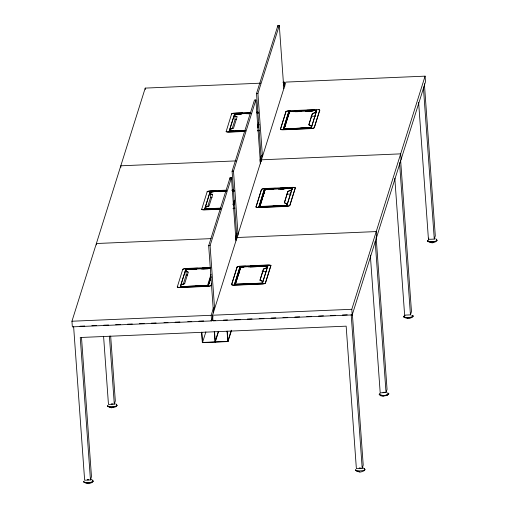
<?xml version="1.0" encoding="UTF-8"?>
<svg xmlns="http://www.w3.org/2000/svg" width="509" height="509" viewBox="0 0 509 509"><rect width="100%" height="100%" fill="white"/><g stroke="black" fill="none" stroke-linecap="round" stroke-linejoin="round"><path stroke-width="0.76" d="M180.733 286.732L207.551 285.32L207.984 285.657L210.764 276.807M220.919 208.13L205.14 208.805L205.178 209.632M207.551 285.587L211.038 274.224M229.584 131.042L229.578 131.532L229.584 131.042L245.363 130.368M235.273 284.404L240.687 267.39M265.068 189.494L259.692 206.928L265.036 189.456L292.287 188.311M262.09 283.258L262.574 281.222L259.984 280.179L263.484 269.038C264.852 267.995 268.033 268.008 267.492 266.29M284.111 128.904L289.481 111.694L316.299 110.548L316.375 111.242M284.13 128.981L310.948 127.568L311.432 125.806L308.842 124.762L312.341 113.615L315.669 112.324L316.299 110.548L315.682 112.476L312.354 113.774L308.848 124.915L309.485 125.271M286.503 205.604L286.987 203.568L284.512 202.811M213.004 316.394L211.579 320.918L72.348 326.861L71.947 321.23L145.23 88.102L260.729 83.171M73.614 326.485L84.634 480.197L90.462 479.949L91.48 476.71L81.497 337.435M103.582 336.29L108.462 404.432L114.296 404.184L115.314 400.946L110.663 336.055M211.509 283.888L211.063 285.549A2.882 0.783 -4.1 0 1 208.022 286.351L180.084 287.54A3.099 0.84 -4.1 0 1 177.285 286.993L182.769 269.293A3.099 0.84 -4.1 0 1 185.989 268.491L210.828 267.429M220.009 209.237L204.491 209.899A3.099 0.84 -4.1 0 1 201.691 209.352L207.176 191.651A3.099 0.84 -4.1 0 1 210.402 190.85L225.92 190.181M244.46 131.456L228.942 132.124A3.099 0.84 -4.1 0 1 226.142 131.57L231.627 113.876A3.099 0.84 -4.1 0 1 234.846 113.068L250.371 112.406M185.791 269.376L180.294 286.866L185.779 269.166L210.611 268.103M206.253 209.161L204.688 209.014L210.185 191.524L226.486 190.83M233.033 131.277L229.139 131.239L234.636 113.742L250.931 113.049M204.701 209.224L210.185 191.524M229.152 131.443L234.649 113.952L241.635 113.66M181.586 284.601C189.787 282.807 179.683 283.468 180.733 286.459M210.007 193.554L212.482 194.304L212.609 194.75L209.11 205.897L205.668 207.138L205.152 208.964L206.73 208.894M212.119 192.033L210.541 192.103C209.333 192.542 210.045 194.89 212.495 194.463M233.249 128.433C234.095 127.797 228.56 128.923 229.597 131.201L233.542 131.029M186.154 270.139L186.141 269.713L186.167 270.088M210.541 192.103L212.132 191.988M183.342 284.092L186.199 275.006L185.779 269.166M207.723 206.533L210.58 197.447L210.172 191.817L226.473 191.123M232.199 128.669L235.056 119.59L234.636 113.742M184.697 283.551L188.203 272.41L188.069 271.965L185.594 271.208M233.555 128.128L237.054 116.987L236.927 116.542L234.452 115.785M213.5 312.863L208.684 245.694L230.062 177.698L231.461 177.635L235.991 240.859M236.914 238.39L232.098 171.221L254.487 99.987L255.887 99.923L260.474 163.936M261.397 161.474L256.523 93.51L277.901 25.507L279.301 25.45L283.831 88.668M214.62 308.855L210.083 245.631L231.461 177.635M238.085 235.171L233.497 171.158L255.887 99.923M262.459 156.67L257.923 93.452L279.301 25.45M207.564 285.473L207.818 285.664M232.899 204.682L234.286 200.26M257.573 126.181L258.731 122.491M233.319 205.051L234.248 202.098M257.764 127.288L258.693 124.336M205.127 285.803L208.232 285.67L210.968 276.718M233.313 205.636L234.458 201.99M257.764 127.861L258.909 124.215M208.232 285.67L210.981 276.928M233.555 205.114L234.471 202.2M258.006 127.339L258.922 124.419M208.525 284.995L210.828 277.672M258.305 126.646L258.763 125.182M218.367 331.34L215.046 341.914L202.544 342.449L205.871 331.874M211.579 320.918L211.178 315.287L213.545 307.741M237.029 233.052L235.603 237.576L235.756 239.688M261.454 155.34L260.029 159.864L260.233 162.683M283.278 85.932L284.461 82.159L282.877 82.223M212.577 315.23L285.861 82.095L425.091 76.153L425.492 81.79L352.209 314.918L212.978 320.861L212.577 315.23L351.808 309.287L425.091 76.153M231.62 284.467L237.118 266.977A2.882 0.783 -4.1 0 1 240.165 266.175L268.103 264.985A3.099 0.84 -4.1 0 1 270.896 265.533L265.418 283.233A3.099 0.84 -4.1 0 1 262.192 284.035L234.255 285.231A2.882 0.783 -4.1 0 1 231.633 284.671L231.62 284.467A2.882 0.783 -4.1 0 0 234.242 285.021L262.18 283.831A3.099 0.84 -4.1 0 0 265.399 283.023L270.896 265.533M256.027 206.826L261.524 189.329A2.882 0.783 -4.1 0 1 264.572 188.534L292.51 187.344A3.099 0.84 -4.1 0 1 295.309 187.891L289.825 205.591A3.099 0.84 -4.1 0 1 286.599 206.393L258.661 207.589A2.882 0.783 -4.1 0 1 256.04 207.029L256.027 206.826A2.882 0.783 -4.1 0 0 258.648 207.379L286.586 206.19A3.099 0.84 -4.1 0 0 289.806 205.381L295.309 187.891M280.478 129.044L285.975 111.554A2.882 0.783 -4.1 0 1 289.023 110.758L316.961 109.562A3.099 0.84 -4.1 0 1 319.754 110.116L314.269 127.81A3.099 0.84 -4.1 0 1 311.05 128.618L283.112 129.808A2.882 0.783 -4.1 0 1 280.491 129.254L280.478 129.044A2.882 0.783 -4.1 0 0 283.093 129.604L311.037 128.408A3.099 0.84 -4.1 0 0 314.257 127.606L319.754 110.116M231.633 284.671L237.118 266.977M256.04 207.029L261.524 189.329M280.491 129.254L285.975 111.554M231.099 330.793L227.778 341.374L215.275 341.908L218.603 331.327M236.793 284.455L234.452 284.346L239.949 266.856L267.887 265.66L262.402 283.36L267.887 265.66M264.356 189.208L258.871 206.915L264.356 189.208L292.293 188.018L292.389 189.717M288.819 111.643L283.322 129.133L288.807 111.433L316.744 110.243L311.26 127.944L309.707 128.007M234.464 284.55L239.968 267.06L267.906 265.87M283.36 205.623L286.516 205.49L259.685 206.476L259.323 206.851L265.024 189.488M259.488 206.845L264.877 189.717M240.394 268.039L235.266 284.626L235.279 284.105L234.91 284.506L240.617 267.142M243.843 267.25L240.623 267.117M284.079 129.159L289.494 111.853L283.767 129.089L289.481 111.878M238.842 273.594L239.529 271.392M260.723 203.988L261.868 200.323M263.248 195.933L264.4 192.275M285.167 126.219L285.854 124.024M201.609 332.352L202.347 342.659L228 341.564L231.563 330.233M287.897 191.384L284.404 202.684L287.897 191.384C289.265 190.334 292.446 190.347 291.899 188.629M261.823 281.153L259.997 280.338L263.484 269.038M262.619 281.318L262.103 283.144L235.273 284.137M263.497 269.197L266.824 267.899L267.441 265.972M286.516 205.49L287.025 203.664M287.909 191.537L291.237 190.245L291.854 188.311M311.476 125.901C311.234 129.184 310.725 127.085 307.805 127.861M282.934 205.884L286.815 205.719L292.293 188.018M311.26 127.944L316.744 110.243M286.815 205.719L292.312 188.228L289.207 188.355M424.391 83.743L435.297 235.864L434.279 239.103L428.444 239.351L428.852 238.059M90.462 479.949L80.25 337.505L346.158 326.161L356.37 468.604L362.198 468.356L363.216 465.118L352.368 313.786M370.329 255.136L380.198 392.833L386.032 392.585L387.05 389.347L376.145 237.219M394.812 178.22L404.63 315.122L410.458 314.874L411.476 311.635L400.628 160.303M259.323 206.851L259.692 206.45M428.387 240.153L427.49 240.833L427.643 241.272C430.544 242.405 434.533 242.322 437.053 240.413L436.55 239.79M380.14 393.629L379.243 394.316L379.396 394.755C382.297 395.881 386.286 395.805 388.806 393.896L387.355 392.973M315.828 111.897L316.248 111.649L315.809 111.942M291.364 189.704L291.797 189.418M363.604 470.564L364.978 469.661L364.113 468.859A4.81 1.298 -4.1 0 1 363.604 470.564L357.458 471.124L355.568 470.526L355.836 469.616A4.81 1.298 -4.1 0 0 355.568 470.526L358.979 471.213C359.195 473.3 362.783 471.137 363.91 470.882L363.719 470.507M240.668 267.435L235.075 284.499L235.292 284.264M435.99 241.635C434.858 241.89 431.269 244.053 431.053 241.966L427.643 241.272A4.81 1.298 -4.1 0 1 427.91 240.375M115.422 406.958L111.299 407.779L111.07 407.041L107.66 406.354L107.933 405.444A4.81 1.298 -4.1 0 0 107.66 406.354C110.561 407.474 114.55 407.404 117.07 405.488L116.211 404.687A4.81 1.298 -4.1 0 1 115.702 406.392L111.07 407.041M412.169 317.406C411.037 317.661 407.448 319.824 407.232 317.737L403.822 317.043L404.095 316.14L405.043 315.701A4.81 1.298 -4.1 0 0 403.822 317.05C406.723 318.17 410.712 318.093 413.238 316.184L411.781 315.262M387.158 395.359L383.035 396.187L382.806 395.448L379.396 394.755M232.556 128.554L230.113 129.369M208.805 206.202L205.668 207.138M91.983 482.106L92.174 482.481C91.047 482.736 87.459 484.899 87.243 482.812L84.539 482.481L83.832 482.118L84.1 481.215A4.81 1.298 -4.1 0 0 83.826 482.125C86.734 483.245 90.717 483.168 93.242 481.259L92.377 480.458A4.81 1.298 -4.1 0 1 91.868 482.157L87.243 482.812M386.083 395.149L387.438 394.793M112.928 403.885L111.248 403.942M384.664 392.286L382.984 392.35M360.836 468.051L359.157 468.115M88.789 479.72L87.421 479.713M431.053 241.966L435.685 241.311A4.81 1.298 -4.1 0 0 436.907 239.974M407.232 317.737L411.87 317.082A4.81 1.298 -4.1 0 0 412.379 315.383M256.523 93.51L257.923 93.452M256.581 112.139L258.133 112.075M235.642 113.246L242.621 112.947M247.279 112.743L250.383 112.616M287.108 111.236A2.882 0.783 -4.1 0 1 289.036 110.962L290.588 110.898M295.245 110.701L302.225 110.402M306.882 110.205L314.645 109.874M257.14 112.788L258.693 112.718M246.292 113.456L250.95 113.259M293.477 111.439L301.239 111.115M305.896 110.911L312.882 110.618M250.714 113.348L234.935 114.022L234.464 115.944L236.939 116.701M257.026 113.081L258.604 113.011M241.26 113.908L234.935 114.022L234.986 114.34M245.993 113.711L250.727 113.507M293.432 111.681L301.322 111.344M305.266 111.178L313.156 110.841M235.788 114.258L241.311 114.022L236.564 114.27M247.622 113.755L250.778 113.622L248.392 113.768M295.061 111.732L301.373 111.465M306.895 111.229L312.418 110.987L308.46 111.204M296.626 111.706L301.36 111.509M289.15 112.763C289.398 113.851 288.927 110.975 289.309 112.756M235.056 119.59L236.609 119.52M310.954 116.351L315.612 116.147M240.642 130.73L245.376 130.527M288.088 128.701L292.815 128.503M299.916 128.198L305.438 127.963M229.139 131.239L245.433 130.539M283.309 128.923L311.247 127.734M229.177 131.36L233.058 131.195M240.821 130.864L244.702 130.698M288.005 128.853L292.662 128.656M300.425 128.325L305.082 128.122M307.411 128.026L311.285 127.861M240.795 130.947L245.453 130.749M287.979 128.936L292.637 128.732M300.399 128.402L305.056 128.204M226.13 131.367A3.099 0.84 -4.1 0 0 228.923 131.914L245.223 131.22M236.297 160.882L120.798 165.807L120.9 167.219M261.429 159.807L400.659 153.864L401.067 159.502M232.098 171.221L233.497 171.158M232.129 189.921L233.682 189.851M209.714 191.104A3.099 0.84 -4.1 0 1 210.414 191.053L215.848 190.824M220.505 190.621L225.932 190.391M232.142 190.124L233.695 190.061M268.466 188.578L275.452 188.279M280.109 188.082L287.089 187.783M231.913 190.595L234.242 190.493M210.204 191.728L214.079 191.562M218.736 191.365L226.499 191.034M232.708 190.767L234.261 190.703M266.703 189.316L273.683 189.024M278.34 188.82L286.103 188.489M232.581 190.843L234.235 190.786M210.491 191.785L213.659 191.81M219.182 191.575L226.282 191.269M232.588 191.002L234.165 190.932M266.621 189.552L273.721 189.246M278.455 189.043L285.555 188.737M289.5 188.572L291.886 188.489M220.022 191.658L224.755 191.454M232.638 191.117L234.216 191.047M268.249 189.596L272.194 189.431L269.026 189.609M280.084 189.093L284.028 188.922M221.58 191.632L224.736 191.499M280.86 189.1L284.016 188.966M264.705 190.525C264.954 191.613 264.483 188.737 264.865 190.519M210.58 197.447L212.132 197.384M286.478 194.209L291.135 194.012M213.831 208.595L218.565 208.391M261.27 206.571L266.792 206.336M273.104 206.062L277.838 205.859M204.688 209.014L220.982 208.321M258.858 206.705L286.796 205.509M213.239 208.855L218.673 208.626M261.2 206.813L266.633 206.584M272.843 206.317L278.277 206.081M201.691 209.352L201.679 209.142A3.099 0.84 -4.1 0 0 204.478 209.689L220.772 208.995M211.082 238.626L96.373 243.518L96.475 244.924M237.003 237.518L376.234 231.576L376.641 237.207M208.684 245.694L210.083 245.631M190.665 268.498L197.645 268.198M202.302 268.001L210.064 267.67M239.497 266.436A2.882 0.783 -4.1 0 1 240.178 266.385L245.612 266.156M250.269 265.952L258.025 265.622M261.906 265.456L268.116 265.195A3.099 0.84 -4.1 0 1 270.915 265.743M210.535 268.396L186.078 269.439L185.607 271.367L188.082 272.124M189.246 269.465L196.347 269.159M201.08 268.962L208.181 268.657M240.636 267.27L243.792 267.136M248.519 266.939L256.409 266.601M261.142 266.398L267.473 266.15M190.875 269.516L196.398 269.28M202.709 269.007L208.232 268.771M250.148 266.983L256.46 266.716M261.982 266.481L267.505 266.245L267.518 266.665M240.293 268.186C240.541 269.274 240.07 266.398 240.452 268.179M186.199 275.006L187.751 274.943M262.097 271.768L266.754 271.571M180.281 286.656L208.219 285.466M234.452 284.346L262.389 283.157M184.201 286.618L188.858 286.421M195.844 286.122L200.501 285.924M203.606 285.791L208.257 285.594M234.496 284.474L236.042 284.404M243.805 284.073L248.462 283.876M253.896 283.647L260.105 283.379M184.175 286.701L188.833 286.503M195.819 286.204L200.476 286.001M243.779 284.156L248.437 283.958M253.094 283.761L260.08 283.462M258.928 283.615L260.506 283.551M177.285 286.993L177.272 286.783A3.099 0.84 -4.1 0 0 180.065 287.337L208.003 286.141A2.882 0.783 -4.1 0 0 211.05 285.345M71.947 321.23L211.178 315.287M79.958 326.218L84.717 326.014M91.855 325.709L96.615 325.505M103.753 325.2L108.512 324.997M115.645 324.697L120.404 324.494M127.543 324.188L132.302 323.985M139.441 323.679L144.2 323.476M151.332 323.17L156.091 322.967M164.025 322.63L167.989 322.464M175.128 322.159L179.887 321.955M187.815 321.618L191.778 321.446M198.917 321.141L203.676 320.937M210.815 320.632L215.574 320.428M223.502 320.091L227.466 319.926M234.604 319.62L240.159 319.385M247.291 319.079L252.05 318.876M259.189 318.57L263.948 318.367M271.087 318.061L275.84 317.858M282.979 317.552L287.738 317.349M294.876 317.043L299.636 316.846M306.774 316.541L311.527 316.337M318.666 316.032L323.425 315.828M330.564 315.523L335.323 315.319M342.462 315.014L347.214 314.81M359.424 468.159L359.774 468.178M87.688 479.758L88.038 479.777M431.384 242.672L428.896 241.972M407.569 318.443L405.075 317.743M380.84 395.83L383.137 396.148M111.401 407.747L108.913 407.047M359.309 471.919L356.815 471.219M87.573 483.518L85.079 482.818M362.834 467.79L364.431 468.611M91.098 479.389L92.695 480.21M310.089 125.583L311.483 126.054M284.397 202.525L284.525 202.97L287.038 203.823M435.691 238.715L436.512 239.364M115.702 403.79L116.529 404.439M186.09 269.598L186.129 269.757M387.546 394.742L387.743 395.118M115.81 406.335L116.007 406.71M262.625 281.477L262.402 281.146M423.373 86.982L434.279 239.103M418.633 102.449L428.444 239.351M399.552 162.753L410.458 314.874M375.184 241.253L386.032 392.585M351.808 309.287L352.209 314.918M351.185 314.645L362.198 468.356M316.363 110.822L316.388 111.197M288.807 111.433L288.921 113.049M292.51 187.344L292.522 187.547A3.099 0.84 -4.1 0 1 293.846 187.579M284.461 82.159L284.766 86.384M291.918 188.584L291.931 189.011M277.901 25.507L278.016 27.092M264.349 189.507L264.445 190.913M231.627 113.876L231.64 114.08A3.099 0.84 -4.1 0 1 231.919 113.889M239.949 266.856L240.063 268.472M230.062 177.698L230.176 179.276M227.262 331.257L228 341.564M227.046 331.149L227.778 341.374M207.176 191.651L207.188 191.861A3.099 0.84 -4.1 0 1 208.416 191.327M214.524 331.391L215.275 341.908M214.289 331.404L215.046 341.914M201.806 332.142L202.544 342.449M185.989 268.491L186.008 268.695A3.099 0.84 -4.1 0 0 184.01 268.968M182.769 269.293L182.782 269.503A3.099 0.84 -4.1 0 1 183.482 269.127M145.23 88.102L145.332 89.508M109.416 336.125L114.296 404.184M387.953 393.088A4.81 1.298 -4.1 0 1 387.438 394.793M379.396 394.761A4.81 1.298 -4.1 0 1 379.663 393.851M259.291 130.291A2.882 0.783 -4.1 0 1 257.541 130.673M259.31 130.501A2.882 0.783 -4.1 0 1 257.554 130.877M232.333 113.711A3.099 0.84 -4.1 0 1 233.485 113.418M318.85 109.88A3.099 0.84 -4.1 0 1 319.773 110.319M285.988 111.764A2.882 0.783 -4.1 0 1 286.605 111.395M234.84 208.066A2.882 0.783 -4.1 0 1 233.09 208.448M234.859 208.276A2.882 0.783 -4.1 0 1 233.109 208.658M261.543 189.539A2.882 0.783 -4.1 0 1 261.779 189.348M262.154 189.17A2.882 0.783 -4.1 0 1 263.904 188.794M294.399 187.656A3.099 0.84 -4.1 0 1 295.322 188.095M237.13 267.18A2.882 0.783 -4.1 0 1 238.25 266.659"/></g></svg>
